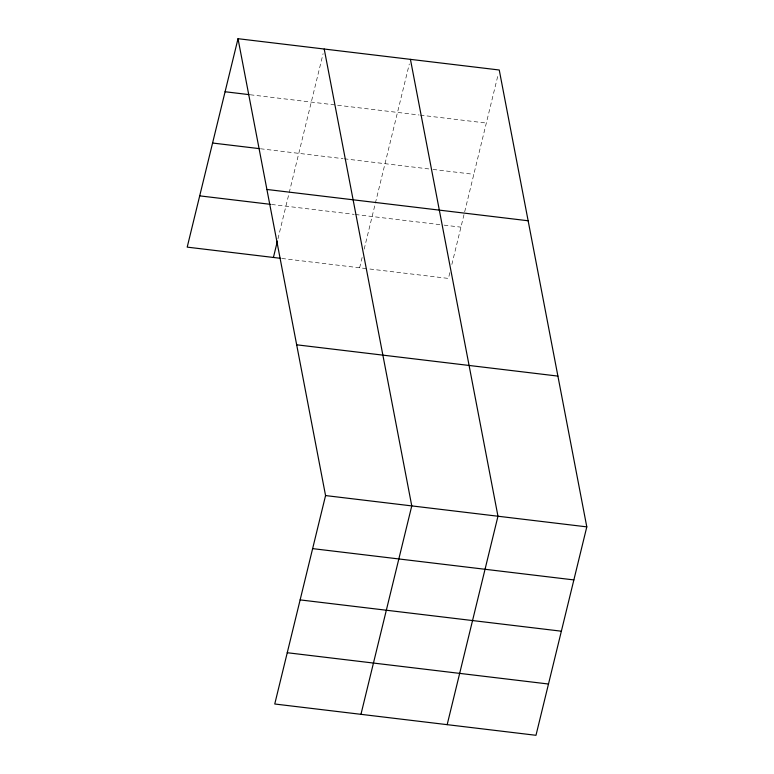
<?xml version="1.0" encoding="UTF-8"?>
<svg xmlns="http://www.w3.org/2000/svg" width="774" height="774" viewBox="0 0 774 774"><rect width="100%" height="100%" fill="white"/><g stroke="black" fill="none" stroke-linecap="round" stroke-linejoin="round"><path stroke-width="0.58" stroke-dasharray="3.87 2.9" d="M277.953 238.818L323.097 53.638M359.62 267.785L362.464 256.136M364.167 249.141L409.311 63.971M449.858 272.603L448.436 278.427L368.018 268.801M451.852 264.447L498.127 74.614M250.225 94.767L419.102 114.997M420.301 115.142L486.314 123.047M260.48 148.763L343.095 158.66M344.285 158.805L431.805 169.293M433.005 169.438L473.814 174.324M271.548 204.462L354.163 214.359M355.353 214.504L442.931 225.002M444.141 225.137L460.936 227.159M281.794 258.468L366.818 268.655"/><path stroke-width="1.16" d="M238.015 38.7L325.564 495.573L274.751 704.001L535.985 735.3L586.798 526.871L499.249 69.999L238.015 38.7L187.202 247.129L280.594 258.322M273.416 257.461L277.392 241.149M360.955 714.334L411.768 505.896L324.219 49.033M447.169 724.658L497.972 516.229L410.433 59.356M225.079 91.748L249.025 94.621M212.579 143.026L259.28 148.618M266.904 189.466L528.139 220.764M199.702 195.861L270.349 204.317M296.674 344.807L557.909 376.096M325.564 495.573L586.798 526.871M312.628 548.621L573.863 579.919M300.128 599.898L561.363 631.197M287.251 652.724L548.485 684.023"/></g></svg>
